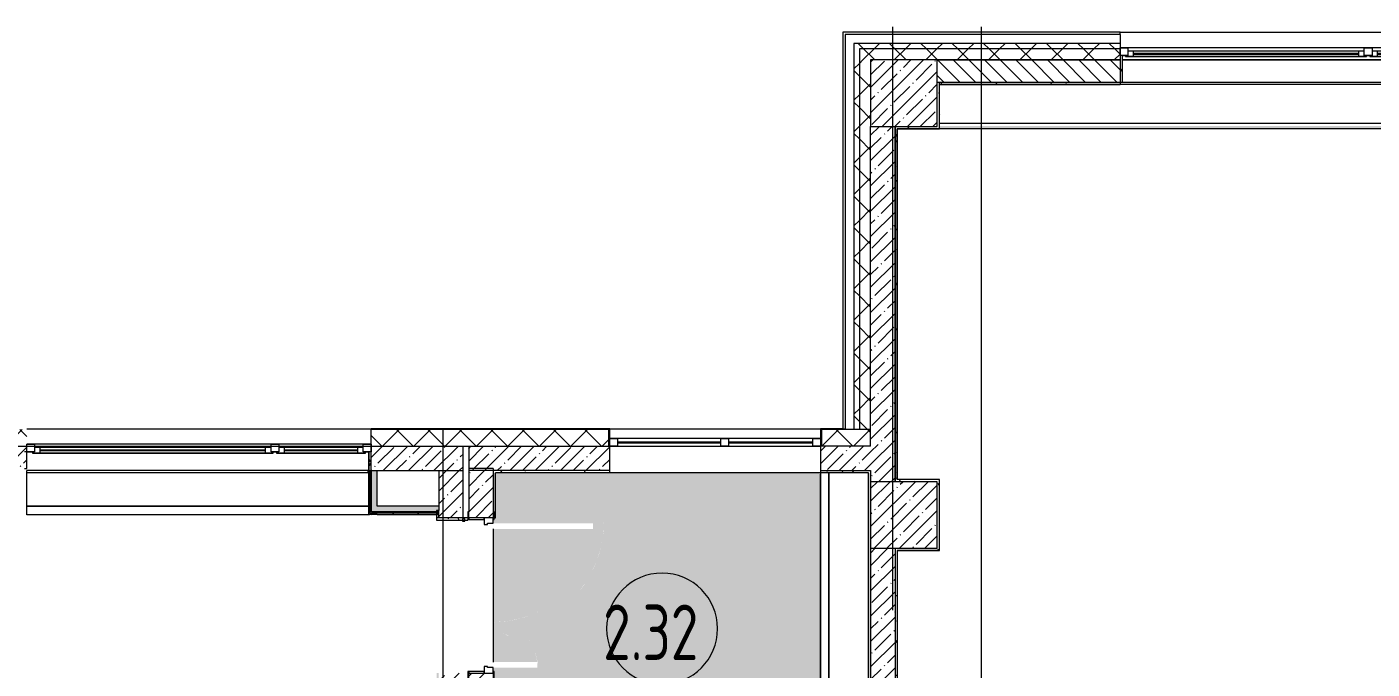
# Model space of a CAD drawing. Header units: millimetres. Extents: x -625 to 415037, y -3642 to 102118.
# Drawn here: x 183332 to 195449, y 21611 to 27397 of the extents above; entities that cross this region are included whole.
import ezdxf

# ---------------------------------------------------------------- set-up
doc = ezdxf.new("R2010")
doc.units = ezdxf.units.MM
doc.linetypes.add('Осевая', pattern=[6350, 1270, -952.5, 3175, -952.5])
for name, color, linetype, lineweight in [('A-AREA-IDEN', 7, 'Continuous', 9), ('A-GLAZ', 7, 'Continuous', 9), ('A-GLAZ-1', 7, 'Continuous', 5), ('A-WALL', 7, 'Continuous', 5), ('I-WALL', 7, 'Continuous', 5), ('S-COLS', 7, 'Continuous', 9), ('S-COLS-1', 7, 'Continuous', 5), ('S-STRS', 7, 'Continuous', 9), ('Оси', 7, 'Continuous', 9), ('Оси-2', 7, 'Осевая', 9)]:
    doc.layers.add(name, color=color, linetype=linetype, lineweight=lineweight)
doc.layers.add('A-AREA-PATT-2', color=7, linetype='Continuous', lineweight=5, true_color=0xcde0ef, transparency=1)
doc.layers.add('A-FLOR-PATT-1', color=7, linetype='Continuous', lineweight=9, true_color=0xeef6ff, transparency=0.5)
for name, color, linetype, lineweight, true_color in [('A-DOOR-1', 7, 'Continuous', 5, 0xc0c0c0), ('A-DOOR-FRAM-1', 7, 'Continuous', 5, 0xc0c0c0), ('A-WALL-1', 9, 'Continuous', 5, 0x808080), ('A-WALL-FNSH-1', 9, 'Continuous', 5, 0x808080), ('S-STRS-1', 7, 'Continuous', 9, 0xeef6ff)]:
    doc.layers.add(name, color=color, linetype=linetype, lineweight=lineweight, true_color=true_color)
doc.layers.get('A-DOOR-1').off()
doc.styles.add('СПДС', font='ГОСТ тип А.ttf', dxfattribs={"width": 0.9})
pattern_1 = [(45, (148772.12, -0.94), (-114.04925, 114.04925), []), (45, (148886.17, -0.94), (-114.04925, 114.04925), [201.612, -40.322, 6.706, -33.617])]
pattern_2 = [(45, (148772.12, -0.94), (-141.42136, 141.42136), []), (135, (148772.12, -0.94), (-141.42136, -141.42136), [])]
pattern_3 = [(0, (148772.123, -0.94), (243.84, 60.96), [20.117, -162.763, 20.117, -162.763, -975.36]), (0, (148772.123, -0.94), (243.84, 60.96), [-365.76, 20.117, -345.643, 20.117, -162.763, -426.72]), (0, (148772.123, -0.94), (243.84, 60.96), [-914.4, 20.117, -101.803, 20.117, -284.683]), (120, (148863.563, 29.54), (-174.71291, 180.691634), [20.117, -162.763, 20.117, -162.763, -975.36]), (120, (148863.563, 29.54), (-174.71291, 180.691634), [-365.76, 20.117, -345.643, 20.117, -162.763, -426.72]), (120, (148863.563, 29.54), (-174.71291, 180.691634), [-914.4, 20.117, -101.803, 20.117, -284.683]), (240, (148894.043, 151.46), (-69.12709, -241.651634), [20.117, -162.763, 20.117, -162.763, -975.36]), (240, (148894.043, 151.46), (-69.12709, -241.651634), [-365.76, 20.117, -345.643, 20.117, -162.763, -426.72]), (240, (148894.043, 151.46), (-69.12709, -241.651634), [-914.4, 20.117, -101.803, 20.117, -284.683])]
pattern_4 = [(45, (148772.12, -0.94), (-212.132, 212.132), []), (135, (148772.12, -0.94), (-212.132, -212.132), [])]

# ---------------------------------------------------------------- blocks, each defined once
blk = doc.blocks.new('BSC_Колонна _Прямоугольная - 600х600-V302-Объем проектирования 2 этажа')
at = {"layer": 'S-COLS-1'}
h = blk.add_hatch(dxfattribs=at)
h.set_pattern_fill('FP_55', color=256, style=0, pattern_type=2)
h.set_pattern_definition([(45, (-42460, -26800), (-114.04925, 114.04925), []), (45, (-42345.95, -26800), (-114.04925, 114.04925), [201.613, -40.323, 6.706, -33.617])])
h.paths.add_polyline_path([(293, -300), (300, -300), (300, 300), (-300, 300), (-300, -300), (272, -300)])
for p, q in [((300, 300), (-300, 300)), ((-300, 300), (-300, -300)), ((300, -300), (300, 300)), ((-300, -300), (300, -300))]:
    blk.add_line(p, q, dxfattribs=at)
blk = doc.blocks.new('BSC_Колонна _Прямоугольная - 600х600-V315-Объем проектирования 2 этажа')
at = {"layer": 'S-COLS-1'}
h = blk.add_hatch(dxfattribs=at)
h.set_pattern_fill('FP_68', color=256, style=0, pattern_type=2)
h.set_pattern_definition([(45, (-42460, -23000), (-114.04925, 114.04925), []), (45, (-42345.95, -23000), (-114.04925, 114.04925), [201.613, -40.323, 6.706, -33.617])])
h.paths.add_polyline_path([(-300, -300), (300, -300), (300, 300), (-300, 300), (-300, 157)])
for p, q in [((300, 300), (-300, 300)), ((-300, 300), (-300, -300)), ((300, -300), (300, 300)), ((-300, -300), (300, -300))]:
    blk.add_line(p, q, dxfattribs=at)
blk = doc.blocks.new('120_Окно_СКБ_2Ст - 120_Окно_СКБ_2Ст 3100х2500 _мал_створка слева_ 2-19089248-Объем проектирования 2 этажа')
at = {"layer": 'A-GLAZ'}
for p, q in [((-1550, -75), (-1550, -5)), ((-1550, -5), (-1480, -5)), ((-1480, -75), (-1550, -75)), ((-1480, -75), (-1500, -75)), ((-1500, -75), (-1500, -85)), ((-1500, -85), (670, -85)), ((670, -85), (-1500, -85)), ((-1480, -5), (-1480, -75)), ((650, -35), (-1480, -35)), ((-1480, -35), (-1480, -75)), ((-1430, -85), (-1430, -35)), ((600, -85), (600, -35)), ((650, -75), (650, -5)), ((650, -5), (720, -5)), ((650, -75), (650, -35)), ((720, -75), (650, -75)), ((670, -75), (650, -75)), ((670, -85), (670, -75)), ((720, -75), (700, -75)), ((700, -75), (700, -85)), ((700, -85), (1500, -85)), ((1500, -85), (700, -85)), ((720, -5), (720, -75)), ((1480, -35), (720, -35)), ((720, -35), (720, -75)), ((770, -85), (770, -35)), ((1430, -85), (1430, -35)), ((1480, -75), (1480, -5)), ((1480, -5), (1550, -5)), ((1480, -75), (1480, -35)), ((1550, -75), (1480, -75)), ((1500, -75), (1480, -75)), ((1500, -85), (1500, -75)), ((1550, -5), (1550, -75))]:
    blk.add_line(p, q, dxfattribs=at)
at = {"layer": 'A-GLAZ-1'}
for p, q in [((1550, -5), (-1550, -5)), ((-1530, -75), (-1500, -75)), ((-1430, -55), (600, -55)), ((600, -65), (-1430, -65)), ((670, -75), (700, -75)), ((770, -55), (1430, -55)), ((1430, -65), (770, -65)), ((1500, -75), (1530, -75))]:
    blk.add_line(p, q, dxfattribs=at)
blk = doc.blocks.new('120_Окно_СКБ_2Ст - 120_Окно_СКБ_2Ст 3100х2500 _мал_створка слева_ 2-V362-Объем проектирования 2 этажа')
at = {"layer": 'A-GLAZ'}
for p, q in [((-1550, -127), (-1550, -57)), ((-1550, -57), (-1480, -57)), ((-1480, -57), (-1480, -127)), ((650, -87), (-1480, -87)), ((-1480, -87), (-1480, -127)), ((-1430, -137), (-1430, -87)), ((600, -137), (600, -87)), ((650, -127), (650, -57)), ((650, -57), (720, -57)), ((650, -127), (650, -87)), ((720, -57), (720, -127)), ((1480, -87), (720, -87)), ((720, -87), (720, -127)), ((770, -137), (770, -87)), ((1430, -137), (1430, -87)), ((1480, -127), (1480, -57)), ((1480, -57), (1550, -57)), ((1480, -127), (1480, -87)), ((1550, -57), (1550, -127)), ((-1480, -127), (-1550, -127)), ((-1480, -127), (-1500, -127)), ((-1500, -127), (-1500, -137)), ((-1500, -137), (670, -137)), ((670, -137), (-1500, -137)), ((720, -127), (650, -127)), ((670, -127), (650, -127)), ((670, -137), (670, -127)), ((720, -127), (700, -127)), ((700, -127), (700, -137)), ((700, -137), (1500, -137)), ((1500, -137), (700, -137)), ((1550, -127), (1480, -127)), ((1500, -127), (1480, -127)), ((1500, -137), (1500, -127))]:
    blk.add_line(p, q, dxfattribs=at)
at = {"layer": 'A-GLAZ-1'}
for p, q in [((1550, -57), (-1550, -57)), ((-1430, -107), (600, -107)), ((600, -117), (-1430, -117)), ((770, -107), (1430, -107)), ((1430, -117), (770, -117)), ((-1550, -127), (-1500, -127)), ((670, -127), (700, -127)), ((1500, -127), (1530, -127))]:
    blk.add_line(p, q, dxfattribs=at)
blk = doc.blocks.new('120_Окно_СКБ_2Ст - 120_Окно_СКБ_2Ст 1900х2400 глухое-23537524-Объем проектирования 2 этажа')
at = {"layer": 'A-GLAZ'}
for p, q in [((-950, 5), (-950, 75)), ((-950, 75), (-880, 75)), ((-880, 5), (-950, 5)), ((-880, 75), (-880, 5)), ((-120, 5), (-120, 75)), ((-120, 75), (-50, 75)), ((-50, 5), (-120, 5)), ((-50, 75), (-50, 5)), ((880, 5), (880, 75)), ((880, 75), (950, 75)), ((950, 5), (880, 5)), ((950, 75), (950, 5))]:
    blk.add_line(p, q, dxfattribs=at)
at = {"layer": 'A-GLAZ-1'}
for p, q in [((950, 75), (-950, 75)), ((-950, 5), (950, 5)), ((-120, 45), (-880, 45)), ((-120, 35), (-880, 35)), ((880, 45), (-50, 45)), ((880, 35), (-50, 35))]:
    blk.add_line(p, q, dxfattribs=at)
blk = doc.blocks.new('110_Дверь_СКБ_2Ст - Д-1 Лестничная клетка EIS60-V410-Объем проектирования 2 этажа')
at = {"layer": 'A-DOOR-FRAM-1'}
for p, q in [((-672, 118), (-742, 118)), ((-742, 118), (-742, 110)), ((-742, 110), (-672, 110)), ((-638, 110), (-688, 110)), ((-688, 110), (-688, 30)), ((-688, 30), (-628, 30)), ((-672, 30), (-688, 30)), ((-688, 30), (-688, -110)), ((-672, 110), (-672, 118)), ((-672, -110), (-672, 30)), ((-638, 60), (-638, 110)), ((-628, 60), (-638, 60)), ((-628, 30), (-628, 60)), ((662, 60), (652, 60)), ((652, 60), (652, 30)), ((652, 30), (712, 30)), ((662, 110), (662, 60)), ((712, 110), (662, 110)), ((768, 118), (698, 118)), ((698, 118), (698, 110)), ((698, 110), (768, 110)), ((712, 30), (698, 30)), ((698, 30), (698, -110)), ((712, 30), (712, 110)), ((712, -110), (712, 30)), ((768, 110), (768, 118)), ((-672, -110), (-742, -110)), ((-742, -110), (-742, -118)), ((-742, -118), (-672, -118)), ((-688, -110), (-672, -110)), ((-672, -118), (-672, -110)), ((698, -110), (712, -110)), ((768, -110), (698, -110)), ((698, -110), (698, -118)), ((698, -118), (768, -118)), ((768, -118), (768, -110))]:
    blk.add_line(p, q, dxfattribs=at)
blk = doc.blocks.new('Зашивка приборов отопления22 - Зашивка приборов отопления-33321747-Объем проектирования 2 этажа')
at = {"layer": 'A-WALL'}
for p, q in [((37268, 26888), (34188, 26888)), ((34188, 26567), (37268, 26567)), ((37268, 26567), (34188, 26567)), ((34188, 26492), (37268, 26492))]:
    blk.add_line(p, q, dxfattribs=at)
blk = doc.blocks.new('Зашивка приборов отопления28 - Зашивка приборов отопления-33322877-Объем проектирования 2 этажа')
at = {"layer": 'A-WALL'}
for p, q in [((75381, 486), (73341, 486)), ((73341, 486), (73341, 411)), ((73341, 411), (73341, 56)), ((75381, 411), (73341, 411)), ((73341, 411), (73341, 56)), ((73341, 411), (75381, 411))]:
    blk.add_line(p, q, dxfattribs=at)
blk = doc.blocks.new('Марка_Помещения - Номер-25198446-Объем проектирования 2 этажа')
at = {"layer": 'A-AREA-IDEN'}
for start, end in [(360, 180), (180, 360)]:
    blk.add_arc((0, 0), 2.5, start, end, dxfattribs=at)

msp = doc.modelspace()

# ---------------------------------------------------------------- hatches: boundary and pattern name
at = {"layer": 'A-AREA-PATT-2'}
h = msp.add_hatch(color=256, dxfattribs=at)
h.paths.add_polyline_path([(209568, 26478), (214912, 26479), (214912, 26503), (209553, 26503), (209553, 26478), (209562, 26478)])
h.paths.add_polyline_path([(205727, 26478), (208912, 26480), (208911, 26503), (203553, 26503), (203552, 26479), (205721, 26478)])
h.paths.add_polyline_path([(197553, 26478), (202911, 26479), (202911, 26503), (197553, 26503), (197553, 26479)])
h.paths.add_polyline_path([(194055, 26479), (196912, 26479), (196912, 26504), (191553, 26504), (191553, 26479), (193694, 26479)])
at = {"layer": 'A-FLOR-PATT-1'}
h = msp.add_hatch(color=256, dxfattribs=at)
h.paths.add_polyline_path([(187552, 21617), (187930, 21617), (187930, 21624), (187536, 21624), (187536, 21617), (187552, 21617)])
h.paths.add_polyline_path([(187833, 21674), (187928, 21674), (187928, 21685), (187910, 21763), (187888, 21816), (187853, 21874), (187807, 21925), (187754, 21968), (187855, 21996), (187952, 22035), (188045, 22083), (188132, 22142), (188212, 22209), (188285, 22284), (188361, 22385), (188405, 22455), (188458, 22568), (188491, 22665), (188515, 22765), (188527, 22868), (188530, 22958), (187536, 22958), (187536, 22924), (188432, 22924), (188432, 22874), (187536, 22874), (187536, 22868), (188438, 22868), (188424, 22765), (188398, 22665), (188361, 22568), (188313, 22475), (188255, 22389), (188187, 22310), (188111, 22240), (188027, 22179), (187930, 22124), (187833, 22084), (187742, 22057), (187639, 22039), (187536, 22033), (187536, 21943), (187594, 21938), (187650, 21921), (187702, 21894), (187754, 21850), (187785, 21813), (187818, 21752), (187833, 21707), (187536, 21707), (187536, 21674), (187723, 21674)])
at = {"layer": 'A-WALL'}
h = msp.add_hatch(dxfattribs=at)
h.set_pattern_fill('FP_24', color=256, style=0, pattern_type=2)
h.set_pattern_definition(pattern_2)
h.paths.add_polyline_path([(233083, 27199), (241932, 27199), (241932, 27249), (229122, 27249), (229122, 27199), (232972, 27199)])
h.paths.add_polyline_path([(226462, 27199), (226622, 27199), (226622, 27249), (225112, 27249), (225112, 27199), (226442, 27199)])
h.paths.add_polyline_path([(222281, 27199), (223012, 27199), (223012, 27249), (217632, 27249), (217632, 27199), (221880, 27199)])
h.paths.add_polyline_path([(214032, 27199), (214032, 27249), (212952, 27249), (212952, 27199), (213930, 27199)])
h.paths.add_polyline_path([(214932, 27199), (216732, 27199), (216732, 27249), (214932, 27249)])
h.paths.add_polyline_path([(209812, 27199), (209812, 27249), (208632, 27249), (208632, 27199), (209594, 27199)])
h.paths.add_polyline_path([(203553, 27199), (203782, 27199), (203782, 27249), (202632, 27249), (202632, 27199), (203552, 27199)])
h.paths.add_polyline_path([(204682, 27199), (205932, 27199), (205932, 27249), (204682, 27249)])
h.paths.add_polyline_path([(199476, 27199), (199532, 27199), (199532, 27249), (198432, 27249), (198432, 27199), (199137, 27199)])
h.paths.add_polyline_path([(197532, 27199), (197532, 27199), (197532, 27249), (196279, 27249), (196279, 27199), (197307, 27199)])
h.paths.add_polyline_path([(192971, 27199), (193179, 27199), (193179, 27249), (190782, 27249), (190782, 27199), (191553, 27199)])
h = msp.add_hatch(dxfattribs=at)
h.set_pattern_fill('FP_24', color=256, style=0, pattern_type=2)
h.set_pattern_definition(pattern_2)
h.paths.add_polyline_path([(190782, 23769), (190832, 23769), (190832, 27199), (190782, 27199), (190782, 23772)])
h = msp.add_hatch(dxfattribs=at)
h.set_pattern_fill('FP_24', color=256, style=0, pattern_type=2)
h.set_pattern_definition(pattern_2)
h.paths.add_polyline_path([(241394, 27099), (241832, 27099), (241832, 27199), (229122, 27199), (229122, 27099), (240671, 27099)])
h.paths.add_polyline_path([(226022, 27099), (226622, 27099), (226622, 27199), (225112, 27199), (225112, 27099), (225522, 27099)])
h.paths.add_polyline_path([(208932, 27099), (209812, 27099), (209812, 27199), (208632, 27199), (208632, 27099), (208912, 27099)])
h.paths.add_polyline_path([(205633, 27099), (205932, 27099), (205932, 27199), (204682, 27199), (204682, 27099), (205257, 27099)])
h.paths.add_polyline_path([(212952, 27099), (214032, 27099), (214032, 27199), (212952, 27199), (212952, 27169)])
h.paths.add_polyline_path([(214932, 27099), (216732, 27099), (216732, 27199), (214932, 27199), (214932, 27100)])
h.paths.add_polyline_path([(203782, 27099), (203782, 27199), (202632, 27199), (202632, 27099), (203553, 27099)])
h.paths.add_polyline_path([(190932, 27099), (193179, 27099), (193179, 27199), (190832, 27199), (190832, 27099)])
h.paths.add_polyline_path([(196279, 27099), (197532, 27099), (197532, 27199), (196279, 27199), (196279, 27139)])
h.paths.add_polyline_path([(222812, 27099), (223012, 27099), (223012, 27199), (217632, 27199), (217632, 27099), (222603, 27099)])
h.paths.add_polyline_path([(198432, 27099), (199532, 27099), (199532, 27199), (198432, 27199)])
h = msp.add_hatch(dxfattribs=at)
h.set_pattern_fill('FP_24', color=256, style=0, pattern_type=2)
h.set_pattern_definition(pattern_2)
h.paths.add_polyline_path([(190832, 23769), (190932, 23769), (190932, 27099), (190832, 27099), (190832, 23777)])
h = msp.add_hatch(dxfattribs=at)
h.set_pattern_fill('FP_2', color=256, style=0, pattern_type=2)
h.set_pattern_definition([(135, (148772.12, -0.94), (-70.71068, -70.71068), [])])
h.paths.add_polyline_path([(191553, 26899), (193179, 26899), (193179, 27099), (191532, 27099), (191532, 26899), (191552, 26899)])
h.paths.add_polyline_path([(199137, 26899), (199137, 27099), (198432, 27099), (198432, 26899), (198753, 26899)])
h.paths.add_polyline_path([(196932, 26899), (196932, 27099), (196279, 27099), (196279, 26899)])
h.paths.add_polyline_path([(197532, 26899), (197532, 26899), (197532, 27099)])
h = msp.add_hatch(dxfattribs=at)
h.set_pattern_fill('FP_24', color=256, style=0, pattern_type=2)
h.set_pattern_definition(pattern_2)
h.paths.add_polyline_path([(190932, 23619), (190932, 23769), (190490, 23769), (190490, 23619), (190832, 23619)])
h.paths.add_polyline_path([(182612, 23619), (183332, 23619), (183332, 23769), (182612, 23769), (182612, 23625)])
h.paths.add_polyline_path([(186432, 23619), (188574, 23619), (188574, 23769), (186432, 23769), (186432, 23637)])
at = {"layer": 'I-WALL'}
h = msp.add_hatch(dxfattribs=at)
h.set_pattern_fill('FP_191', color=256, style=0, pattern_type=2)
h.set_pattern_definition(pattern_3)
h.paths.add_polyline_path([(193179, 26899), (193199, 26899), (193199, 27139), (193179, 27139), (193179, 26955)])
h = msp.add_hatch(dxfattribs=at)
h.set_pattern_fill('FP_191', color=256, style=0, pattern_type=2)
h.set_pattern_definition(pattern_3)
h.paths.add_polyline_path([(191532, 26479), (191552, 26479), (191552, 26899), (191532, 26899), (191532, 26499)])
h = msp.add_hatch(dxfattribs=at)
h.set_pattern_fill('FP_191', color=256, style=0, pattern_type=2)
h.set_pattern_definition(pattern_3)
h.paths.add_polyline_path([(192971, 26879), (193179, 26879), (193179, 26899), (191552, 26899), (191553, 26879)])
h.paths.add_polyline_path([(196932, 26879), (196932, 26899), (196279, 26899), (196279, 26879)])
h = msp.add_hatch(dxfattribs=at)
h.set_pattern_fill('FP_1', color=256, style=0, pattern_type=2)
h.set_pattern_definition(pattern_1)
h.paths.add_polyline_path([(191120, 23299), (191152, 23299), (191152, 26499), (190932, 26499), (190932, 23299), (191004, 23299)])
h = msp.add_hatch(dxfattribs=at)
h.set_pattern_fill('FP_191', color=256, style=0, pattern_type=2)
h.set_pattern_definition(pattern_3)
h.paths.add_polyline_path([(191531, 26479), (191532, 26479), (191532, 26499), (191152, 26499), (191173, 26479), (191526, 26479)])
h.paths.add_polyline_path([(191172, 26479), (191152, 26499), (191152, 26479), (191154, 26479)])
h = msp.add_hatch(dxfattribs=at)
h.set_pattern_fill('FP_191', color=256, style=0, pattern_type=2)
h.set_pattern_definition(pattern_3)
h.paths.add_polyline_path([(191152, 23299), (191172, 23299), (191172, 23319)])
h.paths.add_polyline_path([(191152, 23299), (191172, 23320), (191172, 26479), (191152, 26479), (191152, 23399)])
h = msp.add_hatch(dxfattribs=at)
h.set_pattern_fill('FP_1', color=256, style=0, pattern_type=2)
h.set_pattern_definition(pattern_1)
h.paths.add_polyline_path([(183332, 23399), (183332, 23619), (182382, 23619), (182382, 23399), (182853, 23399)])
h.paths.add_polyline_path([(187262, 23399), (187262, 23619), (186432, 23619), (186432, 23399), (187189, 23399)])
h = msp.add_hatch(dxfattribs=at)
h.set_pattern_fill('FP_191', color=256, style=0, pattern_type=2)
h.set_pattern_definition(pattern_3)
h.paths.add_polyline_path([(186432, 23399), (186432, 23567), (186412, 23567), (186412, 23399)])
h = msp.add_hatch(dxfattribs=at)
h.set_pattern_fill('FP_1', color=256, style=0, pattern_type=2)
h.set_pattern_definition(pattern_1)
h.paths.add_polyline_path([(187532, 23399), (188582, 23399), (188582, 23619), (187312, 23619), (187312, 23419), (187423, 23399)])
h.paths.add_polyline_path([(190932, 23399), (190932, 23619), (190482, 23619), (190482, 23399), (190915, 23399)])
h = msp.add_hatch(dxfattribs=at)
h.set_pattern_fill('FP_192', color=256, style=0, pattern_type=2)
h.set_pattern_definition(pattern_4)
h.paths.add_polyline_path([(186412, 23003), (186425, 23003), (186425, 23398), (186412, 23398), (186412, 23016)])
h = msp.add_hatch(dxfattribs=at)
h.set_pattern_fill('FP_192', color=256, style=0, pattern_type=2)
h.set_pattern_definition(pattern_4)
h.paths.add_polyline_path([(186425, 23016), (186437, 23016), (186437, 23398), (186425, 23397), (186425, 23078)])
for points in [[(186437, 23028), (186487, 23028), (186487, 23398), (186437, 23398), (186437, 23078)], [(186487, 23028), (187042, 23028), (187042, 23078), (186487, 23078)]]:
    msp.add_hatch(color=256, dxfattribs=at).paths.add_polyline_path(points)
h = msp.add_hatch(dxfattribs=at)
h.set_pattern_fill('FP_1', color=256, style=0, pattern_type=2)
h.set_pattern_definition(pattern_1)
h.paths.add_polyline_path([(187042, 11199), (187262, 11199), (187262, 12124), (187042, 12124), (187042, 12099)])
h.paths.add_polyline_path([(187262, 13524), (187262, 21574), (187042, 21574), (187042, 13524), (187189, 13524)])
h.paths.add_polyline_path([(187262, 22974), (187262, 23399), (187042, 23399), (187042, 22974), (187189, 22974)])
h = msp.add_hatch(dxfattribs=at)
h.set_pattern_fill('FP_1', color=256, style=0, pattern_type=2)
h.set_pattern_definition(pattern_1)
h.paths.add_polyline_path([(187312, 10449), (187532, 10449), (187532, 12124), (187312, 12124), (187312, 10679)])
h.paths.add_polyline_path([(187532, 13524), (187532, 21574), (187312, 21574), (187312, 13524), (187528, 13524)])
h.paths.add_polyline_path([(187524, 22974), (187532, 22974), (187532, 23399), (187423, 23399), (187312, 23419), (187312, 22974), (187482, 22974)])
h = msp.add_hatch(dxfattribs=at)
h.set_pattern_fill('FP_191', color=256, style=0, pattern_type=2)
h.set_pattern_definition(pattern_3)
h.paths.add_polyline_path([(190912, 23379), (190932, 23379), (190932, 23399), (190482, 23399), (190482, 23379), (190803, 23379)])
h.paths.add_polyline_path([(188582, 23379), (188582, 23399), (187532, 23399), (187532, 23379), (188574, 23379)])
h = msp.add_hatch(dxfattribs=at)
h.set_pattern_fill('FP_191', color=256, style=0, pattern_type=2)
h.set_pattern_definition(pattern_3)
h.paths.add_polyline_path([(187552, 15199), (187552, 21574), (187540, 21574), (187540, 21519), (187532, 21519), (187532, 15199)])
h.paths.add_polyline_path([(187540, 22974), (187552, 22974), (187552, 23378), (187532, 23379), (187532, 23029), (187540, 23029), (187540, 22982)])
h = msp.add_hatch(dxfattribs=at)
h.set_pattern_fill('FP_191', color=256, style=0, pattern_type=2)
h.set_pattern_definition(pattern_3)
h.paths.add_polyline_path([(190932, 15219), (190932, 23379), (190912, 23378), (190912, 15219)])
h = msp.add_hatch(dxfattribs=at)
h.set_pattern_fill('FP_191', color=256, style=0, pattern_type=2)
h.set_pattern_definition(pattern_3)
h.paths.add_polyline_path([(191526, 23299), (191552, 23299), (191552, 23319), (191173, 23319), (191173, 23299), (191275, 23299)])
h = msp.add_hatch(dxfattribs=at)
h.set_pattern_fill('FP_191', color=256, style=0, pattern_type=2)
h.set_pattern_definition(pattern_3)
h.paths.add_polyline_path([(191532, 22679), (191552, 22679), (191552, 23299), (191532, 23299), (191532, 22699)])
h = msp.add_hatch(dxfattribs=at)
h.set_pattern_fill('FP_192', color=256, style=0, pattern_type=2)
h.set_pattern_definition(pattern_4)
h.paths.add_polyline_path([(186487, 23016), (187042, 23016), (187042, 23028), (186437, 23028), (186437, 23016), (186466, 23016)])
h = msp.add_hatch(dxfattribs=at)
h.set_pattern_fill('FP_192', color=256, style=0, pattern_type=2)
h.set_pattern_definition(pattern_4)
h.paths.add_polyline_path([(186487, 23003), (187025, 23005), (187042, 23016), (186425, 23016), (186425, 23003), (186466, 23003)])
h = msp.add_hatch(dxfattribs=at)
h.set_pattern_fill('FP_191', color=256, style=0, pattern_type=2)
h.set_pattern_definition(pattern_3)
h.paths.add_polyline_path([(187042, 11199), (187042, 12124), (187022, 12124), (187022, 11220)])
h.paths.add_polyline_path([(187022, 11199), (187042, 11199), (187022, 11219)])
h.paths.add_polyline_path([(187022, 13524), (187042, 13524), (187042, 21574), (187022, 21574), (187022, 13549)])
h.paths.add_polyline_path([(187022, 22974), (187042, 22974), (187042, 23016), (187022, 23002), (187022, 22974)])
h = msp.add_hatch(dxfattribs=at)
h.set_pattern_fill('FP_191', color=256, style=0, pattern_type=2)
h.set_pattern_definition(pattern_3)
h.paths.add_polyline_path([(187189, 22954), (187304, 22954), (187304, 22974), (187022, 22974), (187023, 22954), (187042, 22954)])
h = msp.add_hatch(dxfattribs=at)
h.set_pattern_fill('FP_1', color=256, style=0, pattern_type=2)
h.set_pattern_definition(pattern_1)
h.paths.add_polyline_path([(190932, 17299), (191152, 17299), (191152, 22699), (190932, 22699), (190932, 19053)])
h = msp.add_hatch(dxfattribs=at)
h.set_pattern_fill('FP_191', color=256, style=0, pattern_type=2)
h.set_pattern_definition(pattern_3)
h.paths.add_polyline_path([(191152, 17299), (191172, 17299), (191172, 17319)])
h.paths.add_polyline_path([(191152, 17299), (191172, 17320), (191172, 22678), (191152, 22679), (191152, 19053)])
at = {"layer": 'S-STRS-1'}
h = msp.add_hatch(color=256, dxfattribs=at)
h.paths.add_polyline_path([(189382, 20599), (190912, 20599), (190912, 21339), (190482, 21339), (190481, 23379), (187552, 23378), (187552, 22974), (187540, 22974), (187540, 22959), (187532, 22958), (187532, 22924), (187536, 22924), (187536, 22958), (188530, 22958), (188527, 22854), (188512, 22750), (188487, 22648), (188451, 22550), (188398, 22444), (188350, 22367), (188275, 22274), (188212, 22209), (188114, 22130), (188027, 22074), (187932, 22027), (187841, 21992), (187754, 21968), (187807, 21925), (187855, 21871), (187889, 21813), (187914, 21752), (187932, 21674), (187930, 21624), (187930, 21624), (187930, 21617), (187536, 21617), (187536, 21624), (187532, 21624), (187532, 21589), (187540, 21589), (187540, 21574), (187552, 21574), (187552, 20599), (188635, 20599)])
h.paths.add_polyline_path([(187532, 21674), (187536, 21674), (187536, 21707), (187833, 21707), (187814, 21763), (187783, 21816), (187747, 21858), (187702, 21894), (187639, 21924), (187594, 21938), (187536, 21943), (187536, 22033), (187650, 22041), (187754, 22061), (187855, 22092), (187942, 22130), (188027, 22179), (188111, 22240), (188187, 22310), (188255, 22389), (188313, 22475), (188361, 22568), (188398, 22665), (188424, 22765), (188438, 22868), (187536, 22868), (187536, 22874), (187532, 22874), (187532, 21707)])

# ---------------------------------------------------------------- linework, layer by layer
at = {"layer": 'A-WALL'}
for p, q in [((190702, 27329), (190702, 23769)), ((193179, 27329), (190702, 27329)), ((193179, 27349), (196279, 27349)), ((190782, 27249), (190782, 23769)), ((193179, 27249), (190782, 27249)), ((190832, 27199), (190832, 23769)), ((193179, 27199), (190832, 27199)), ((193179, 27099), (191532, 27099)), ((191532, 27099), (193179, 27099)), ((196259, 27099), (193199, 27099)), ((191552, 26479), (191552, 26899)), ((193179, 26879), (191552, 26879)), ((191172, 23319), (191172, 26479)), ((191552, 26479), (191172, 26479)), ((183332, 23777), (186432, 23777)), ((188577, 23772), (186432, 23772)), ((188574, 23769), (186432, 23769)), ((188574, 23619), (188574, 23769)), ((188577, 23619), (188577, 23772)), ((188582, 23777), (190482, 23777)), ((190487, 23772), (190487, 23619)), ((190702, 23772), (190487, 23772)), ((190490, 23769), (190490, 23619)), ((190932, 23769), (190490, 23769)), ((190682, 23777), (190702, 23777)), ((182382, 23619), (188582, 23619)), ((190932, 23619), (190482, 23619)), ((186412, 23003), (186412, 23398)), ((186425, 23016), (186425, 23398)), ((186437, 23028), (186437, 23398)), ((188582, 23399), (187312, 23399)), ((187532, 23419), (187532, 23029)), ((190482, 23399), (190932, 23399)), ((188582, 23379), (187552, 23379)), ((187552, 23366), (187552, 23378)), ((190912, 15219), (190912, 23378)), ((191552, 23319), (191172, 23319)), ((187042, 23028), (186437, 23028)), ((187042, 22974), (187042, 23041)), ((187042, 23016), (186425, 23016)), ((186487, 23003), (187021, 23003)), ((187042, 23003), (187021, 23003)), ((191152, 22699), (191152, 17299)), ((191552, 22679), (191172, 22679))]:
    msp.add_line(p, q, dxfattribs=at)
at = {"layer": 'A-WALL-1'}
for p, q in [((193179, 27329), (193179, 26879)), ((193199, 27139), (193179, 27139)), ((191532, 26899), (193199, 26899)), ((193199, 26899), (193199, 26899)), ((190932, 23619), (190932, 26499)), ((191152, 23299), (191152, 26499)), ((191152, 26499), (191152, 23299)), ((186432, 23399), (186432, 23769)), ((183332, 23567), (183312, 23567)), ((183332, 23419), (183332, 23567)), ((186432, 23567), (186412, 23567)), ((187262, 22974), (187262, 23619)), ((187312, 23619), (187312, 23029)), ((188582, 23379), (188582, 23619)), ((190482, 23619), (190482, 23379)), ((183312, 23419), (183332, 23419)), ((186412, 23399), (187262, 23399)), ((186487, 23398), (186412, 23398)), ((186487, 23078), (186487, 23398)), ((187042, 23399), (187042, 23041)), ((187532, 23419), (187312, 23419)), ((190932, 23399), (190932, 23299)), ((187552, 22974), (187552, 23366)), ((191552, 22679), (191552, 23319)), ((187042, 23078), (186487, 23078)), ((187022, 23041), (187022, 22954)), ((187042, 23041), (187022, 23041)), ((187304, 22974), (187022, 22974)), ((187022, 22954), (187304, 22954)), ((187257, 22964), (187257, 22944)), ((187277, 22964), (187257, 22964)), ((187257, 22944), (187277, 22944)), ((187277, 22944), (187277, 22964)), ((187304, 22954), (187304, 22959)), ((187540, 22974), (187552, 22974)), ((190932, 22699), (190932, 17299))]:
    msp.add_line(p, q, dxfattribs=at)
at = {"layer": 'A-WALL-FNSH-1'}
for p, q in [((190682, 27349), (190682, 23777)), ((193179, 27349), (190682, 27349)), ((193179, 27329), (193179, 27349)), ((193200, 27139), (193199, 27139)), ((193199, 27139), (193199, 26899)), ((193200, 26899), (193200, 27139)), ((191553, 26879), (191553, 26899)), ((191553, 26478), (191553, 26878)), ((191553, 26878), (193179, 26878)), ((193179, 26878), (193179, 26879)), ((193199, 26899), (193200, 26899)), ((191173, 23319), (191173, 26478)), ((191173, 26478), (191553, 26478)), ((188582, 23777), (186432, 23777)), ((186432, 23777), (186432, 23769)), ((188582, 23619), (188582, 23777)), ((190682, 23777), (190482, 23777)), ((190482, 23777), (190482, 23619)), ((183333, 23567), (183332, 23567)), ((183333, 23419), (183333, 23567)), ((186412, 23567), (186411, 23567)), ((186411, 23567), (186411, 23399)), ((186412, 23399), (186412, 23567)), ((183332, 23419), (183333, 23419)), ((183333, 23399), (183332, 23399)), ((183333, 23002), (183333, 23399)), ((186411, 23399), (186412, 23399)), ((186411, 23378), (186411, 22999)), ((186412, 23378), (186411, 23378)), ((187553, 22974), (187553, 23378)), ((188582, 23378), (188582, 23379)), ((190912, 23379), (190482, 23379)), ((190482, 23379), (190482, 23378)), ((190911, 23378), (190911, 15219)), ((191553, 23320), (191172, 23320)), ((191553, 22678), (191553, 23320)), ((186411, 22999), (186412, 22999)), ((186487, 23003), (186412, 23003)), ((186412, 22999), (186412, 23002)), ((187021, 23002), (187021, 22974)), ((187021, 22974), (187022, 22974)), ((187552, 22974), (187553, 22974)), ((191172, 22679), (191172, 17320)), ((191172, 22678), (191553, 22678)), ((191173, 17320), (191173, 22679))]:
    msp.add_line(p, q, dxfattribs=at)
at = {"layer": 'I-WALL'}
for p, q in [((193199, 27099), (196259, 27099)), ((196279, 26879), (193179, 26879)), ((196279, 26878), (193179, 26878)), ((193199, 26899), (196258, 26899)), ((191553, 26529), (196912, 26529)), ((196912, 26479), (191553, 26479)), ((186411, 23399), (186402, 23399)), ((186402, 23399), (186402, 23379)), ((186411, 23378), (183333, 23378)), ((187552, 23379), (187552, 23378)), ((190912, 23378), (187552, 23378)), ((190482, 23379), (188582, 23379)), ((190481, 21339), (190481, 23368)), ((190482, 23368), (190481, 23368)), ((190912, 23378), (190912, 23379)), ((183333, 23003), (186412, 23003)), ((186412, 23002), (183333, 23002)), ((186423, 23003), (186423, 23002))]:
    msp.add_line(p, q, dxfattribs=at)
at = {"layer": 'S-STRS'}
msp.add_line((187532, 22874), (187532, 21674), dxfattribs=at)
at = {"layer": 'Оси'}
for p, q in [((191132, 22397), (191132, 27397)), ((191932, 22397), (191932, 27397)), ((187082, 18777), (187082, 23777))]:
    msp.add_line(p, q, dxfattribs=at)
at = {"layer": 'Оси-2'}
for p, q in [((191132, 3094), (191132, 22398)), ((191132, 3093), (191132, 22397)), ((191932, 4325), (191932, 22398)), ((191932, 4324), (191932, 22397))]:
    msp.add_line(p, q, dxfattribs=at)

# ---------------------------------------------------------------- block references
at = {"layer": 'A-AREA-IDEN', "xscale": 199.9999999999999, "yscale": 199.9999999999999, "zscale": 199.9999999999999}
msp.add_blockref('Марка_Помещения - Номер-25198446-Объем проектирования 2 этажа', (189054, 21975), dxfattribs=at)
at = {"layer": 'A-DOOR-1', "rotation": 269.9999999999999}
msp.add_blockref('110_Дверь_СКБ_2Ст - Д-1 Лестничная клетка EIS60-V410-Объем проектирования 2 этажа', (187422, 22287), dxfattribs=at)
at = {"layer": 'A-GLAZ', "color": 3}
for name, p in [('120_Окно_СКБ_2Ст - 120_Окно_СКБ_2Ст 3100х2500 _мал_створка слева_ 2-19089248-Объем проектирования 2 этажа', (194729, 27214)), ('120_Окно_СКБ_2Ст - 120_Окно_СКБ_2Ст 3100х2500 _мал_створка слева_ 2-V362-Объем проектирования 2 этажа', (184882, 23694))]:
    msp.add_blockref(name, p, dxfattribs=at)
at = {"layer": 'A-GLAZ', "color": 3, "rotation": 180}
msp.add_blockref('120_Окно_СКБ_2Ст - 120_Окно_СКБ_2Ст 1900х2400 глухое-23537524-Объем проектирования 2 этажа', (189532, 23694), dxfattribs=at)
at = {"layer": 'A-WALL'}
msp.add_blockref('Зашивка приборов отопления22 - Зашивка приборов отопления-33321747-Объем проектирования 2 этажа', (149144, -3489), dxfattribs=at)
at = {"layer": 'A-WALL', "rotation": 89.9999999999998}
msp.add_blockref('Зашивка приборов отопления28 - Зашивка приборов отопления-33322877-Объем проектирования 2 этажа', (190968, -52002), dxfattribs=at)
at = {"layer": 'S-COLS'}
for name, p in [('BSC_Колонна _Прямоугольная - 600х600-V302-Объем проектирования 2 этажа', (191232, 26799)), ('BSC_Колонна _Прямоугольная - 600х600-V315-Объем проектирования 2 этажа', (191232, 22999))]:
    msp.add_blockref(name, p, dxfattribs=at)

# ---------------------------------------------------------------- texts
at = {"layer": 'A-AREA-IDEN', "insert": (188523, 22192), "char_height": 500, "width": 1327.59, "attachment_point": 1, "style": 'СПДС'}
msp.add_mtext('2.32', dxfattribs=at)

doc.saveas('drawing.dxf')
